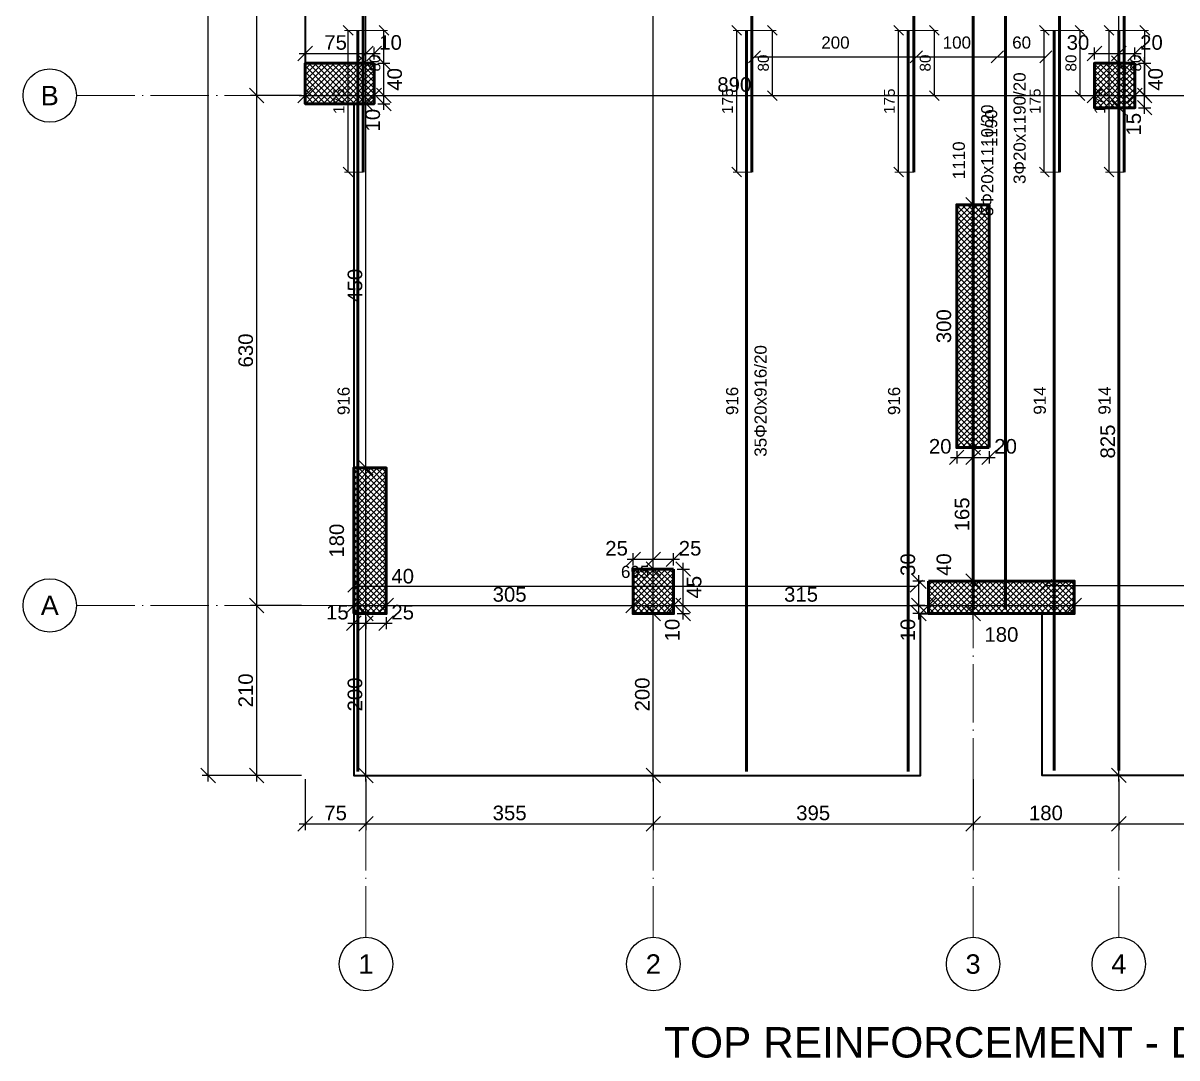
# Model space of a CAD drawing. Header units: millimetres. Extents: x -404 to 6018, y -5139 to 7890.
# Drawn here: x 3471 to 4897, y -5139 to -3861 of the extents above; entities that cross this region are included whole.
import ezdxf
from ezdxf.enums import TextEntityAlignment as Align

# ---------------------------------------------------------------- set-up
doc = ezdxf.new("R2010")
doc.units = ezdxf.units.MM
doc.linetypes.add('ZWCAD_ISO04W100', pattern=[30.5, 24, -3, 0.5, -3])
for name, color, linetype, lineweight in [('AXIS LINES', 255, 'ZWCAD_ISO04W100', 13), ('COLUMN', 140, 'Continuous', 53), ('SLAB', 3, 'Continuous', 35), ('WALL', 10, 'Continuous', 53)]:
    doc.layers.add(name, color=color, linetype=linetype, lineweight=lineweight)
for name, color, linetype in [('FLOOR', 3, 'Continuous'), ('FW_AXIS', 7, 'Continuous'), ('FW_COLUMN_HATCH', 8, 'Continuous'), ('FW_DIM', 7, 'Continuous'), ('FW_WALL_HATCH', 8, 'Continuous'), ('REB_NOTES', 7, 'Continuous'), ('REB_TOP_MESH_Y', 5, 'Continuous'), ('REB_TOP_MESH_Y_AXDIM', 5, 'Continuous'), ('REB_TOP_MESH_Y_LAP', 5, 'Continuous'), ('REB_TOP_MESH_Y_RANGE', 5, 'Continuous'), ('REB_TOP_MESH_Y_TEXT', 5, 'Continuous')]:
    doc.layers.add(name, color=color, linetype=linetype)
doc.styles.add('REBAR_TXT', font='arial.ttf')
doc.styles.get("Standard").update_dxf_attribs({"font": 'arial.ttf'})
doc.dimstyles.new('FW_DIM', dxfattribs={"dimtxt": 18, "dimasz": 9, "dimexe": 7.5, "dimexo": 4.5, "dimgap": 4.5, "dimtad": 1, "dimdec": 0, "dimtxsty": 'Standard', "dimtsz": 9, "dimcen": 2.5, "dimdle": 7.5, "dimclrd": 256, "dimclre": 256, "dimclrt": 7, "dimazin": 3, "dimtfac": 1, "dimtmove": 2, "dimatfit": 3})
doc.dimstyles.new('REBAR LAP', dxfattribs={"dimtxt": 13.5, "dimasz": 2.5, "dimexe": 4.5, "dimexo": 0, "dimgap": 4.5, "dimtad": 1, "dimdec": 0, "dimtxsty": 'Standard', "dimtsz": 6, "dimcen": 2.5, "dimclrd": 6, "dimclre": 6, "dimclrt": 7, "dimazin": 3, "dimtfac": 1, "dimtmove": 2, "dimatfit": 3, "dimlwd": 25, "dimlwe": 18})
doc.dimstyles.new('REBAR M-200', dxfattribs={"dimtxt": 15, "dimasz": 15, "dimexe": 25, "dimexo": 12.5, "dimgap": 10, "dimtad": 1, "dimdec": 0, "dimtxsty": 'Standard', "dimblk": 'NONE', "dimcen": 50, "dimse1": 1, "dimse2": 1, "dimclrd": 6, "dimclre": 6, "dimclrt": 7, "dimazin": 3, "dimtfac": 1, "dimtmove": 2, "dimatfit": 3, "dimldrblk": 'NONE', "dimlwd": 53})
doc.dimstyles.new('REBAR RANGE', dxfattribs={"dimtxt": 15, "dimasz": 2.5, "dimexe": 0, "dimexo": 0, "dimgap": 10, "dimtad": 1, "dimdec": 0, "dimtxsty": 'Standard', "dimtsz": 7.5, "dimcen": 2.5, "dimse1": 1, "dimse2": 1, "dimclrd": 6, "dimclre": 6, "dimclrt": 7, "dimazin": 3, "dimtfac": 1, "dimtmove": 2, "dimatfit": 3, "dimlwd": 25})

# ---------------------------------------------------------------- blocks, each defined once
blk = doc.blocks.new('*D1101')
at = {"color": 6, "lineweight": 53}
blk.add_line((4365, -4785.1), (4365, -3869.6), dxfattribs=at)
at = {"layer": 'Defpoints'}
for p in [(4365, -3869.6), (4365, -4785.1), (4365, -4785.1)]:
    blk.add_point(p, dxfattribs=at)
at = {"layer": 'REB_TOP_MESH_Y', "color": 7, "insert": (4347.5, -4327.4), "char_height": 15, "attachment_point": 5, "rotation": 90}
blk.add_mtext('916', dxfattribs=at)
blk = doc.blocks.new('_NONE')
blk = doc.blocks.new('*D1102')
at = {"color": 6, "lineweight": 53}
blk.add_line((4371.7, -4044.6), (4371.7, -3066.1), dxfattribs=at)
at = {"layer": 'Defpoints'}
for p in [(4371.7, -3066.1), (4371.7, -4044.6), (4371.7, -4044.6)]:
    blk.add_point(p, dxfattribs=at)
at = {"layer": 'REB_TOP_MESH_Y', "color": 7, "insert": (4354.2, -3555.4), "char_height": 15, "attachment_point": 5, "rotation": 90}
blk.add_mtext('978', dxfattribs=at)
blk = doc.blocks.new('_Oblique')
at = {"color": 0, "linetype": 'ByBlock', "lineweight": -2}
blk.add_line((-0.5, -0.5), (0.5, 0.5), dxfattribs=at)
blk = doc.blocks.new('*D1103')
at = {"color": 6, "lineweight": 18}
for p, q in [((4365, -3869.6), (4348.5, -3869.6)), ((4371.7, -4044.6), (4348.5, -4044.6))]:
    blk.add_line(p, q, dxfattribs=at)
at = {"color": 6, "lineweight": 25}
blk.add_line((4353, -4044.6), (4353, -3869.6), dxfattribs=at)
at = {"layer": 'Defpoints'}
for p in [(4365, -3869.6), (4353, -4044.6), (4371.7, -4044.6)]:
    blk.add_point(p, dxfattribs=at)
at = {"layer": 'REB_TOP_MESH_Y_LAP', "color": 6, "xscale": 12, "yscale": 12, "rotation": 90}
for p in [(4353, -3869.6), (4353, -4044.6)]:
    blk.add_blockref('_OBLIQUE', p, dxfattribs=at)
at = {"layer": 'REB_TOP_MESH_Y_LAP', "color": 7, "insert": (4341.7, -3957.1), "char_height": 13.5, "attachment_point": 5, "rotation": 90}
blk.add_mtext('175', dxfattribs=at)
blk = doc.blocks.new('*D1104')
at = {"color": 6, "lineweight": 18}
for p, q in [((4365, -3869.6), (4401.7, -3869.6)), ((4365, -3950.1), (4401.7, -3950.1))]:
    blk.add_line(p, q, dxfattribs=at)
at = {"color": 6, "lineweight": 25}
blk.add_line((4397.2, -3950.1), (4397.2, -3869.6), dxfattribs=at)
at = {"layer": 'Defpoints'}
for p in [(4365, -3869.6), (4365, -3950.1), (4397.2, -3950.1)]:
    blk.add_point(p, dxfattribs=at)
at = {"layer": 'REB_TOP_MESH_Y_AXDIM', "color": 6, "xscale": 12, "yscale": 12, "rotation": 90}
for p in [(4397.2, -3869.6), (4397.2, -3950.1)]:
    blk.add_blockref('_OBLIQUE', p, dxfattribs=at)
at = {"layer": 'REB_TOP_MESH_Y_AXDIM', "color": 7, "insert": (4386, -3909.9), "char_height": 13.5, "attachment_point": 5, "rotation": 90}
blk.add_mtext('80', dxfattribs=at)
blk = doc.blocks.new('*D1115')
at = {"color": 6, "lineweight": 53}
blk.add_line((4825, -4784.1), (4825, -3869.6), dxfattribs=at)
at = {"layer": 'Defpoints'}
for p in [(4825, -3869.6), (4825, -4784.1), (4825, -4784.1)]:
    blk.add_point(p, dxfattribs=at)
at = {"layer": 'REB_TOP_MESH_Y', "color": 7, "insert": (4807.5, -4326.9), "char_height": 15, "attachment_point": 5, "rotation": 90}
blk.add_mtext('914', dxfattribs=at)
blk = doc.blocks.new('*D1116')
at = {"color": 6, "lineweight": 53}
blk.add_line((4831.7, -4044.6), (4831.7, -3062.6), dxfattribs=at)
at = {"layer": 'Defpoints'}
for p in [(4831.7, -3062.6), (4831.7, -4044.6), (4831.7, -4044.6)]:
    blk.add_point(p, dxfattribs=at)
at = {"layer": 'REB_TOP_MESH_Y', "color": 7, "insert": (4814.2, -3553.6), "char_height": 15, "attachment_point": 5, "rotation": 90}
blk.add_mtext('982', dxfattribs=at)
blk = doc.blocks.new('*D1119')
at = {"color": 6, "lineweight": 18}
for p, q in [((4825, -3869.6), (4808.5, -3869.6)), ((4831.7, -4044.6), (4808.5, -4044.6))]:
    blk.add_line(p, q, dxfattribs=at)
at = {"color": 6, "lineweight": 25}
blk.add_line((4813, -4044.6), (4813, -3869.6), dxfattribs=at)
at = {"layer": 'Defpoints'}
for p in [(4825, -3869.6), (4813, -4044.6), (4831.7, -4044.6)]:
    blk.add_point(p, dxfattribs=at)
at = {"layer": 'REB_TOP_MESH_Y_LAP', "color": 6, "xscale": 12, "yscale": 12, "rotation": 90}
for p in [(4813, -3869.6), (4813, -4044.6)]:
    blk.add_blockref('_OBLIQUE', p, dxfattribs=at)
at = {"layer": 'REB_TOP_MESH_Y_LAP', "color": 7, "insert": (4801.7, -3957.1), "char_height": 13.5, "attachment_point": 5, "rotation": 90}
blk.add_mtext('175', dxfattribs=at)
blk = doc.blocks.new('*D1120')
at = {"color": 6, "lineweight": 18}
for p, q in [((4825, -3869.6), (4861.7, -3869.6)), ((4825, -3950.1), (4861.7, -3950.1))]:
    blk.add_line(p, q, dxfattribs=at)
at = {"color": 6, "lineweight": 25}
blk.add_line((4857.2, -3950.1), (4857.2, -3869.6), dxfattribs=at)
at = {"layer": 'Defpoints'}
for p in [(4825, -3869.6), (4825, -3950.1), (4857.2, -3950.1)]:
    blk.add_point(p, dxfattribs=at)
at = {"layer": 'REB_TOP_MESH_Y_AXDIM', "color": 6, "xscale": 12, "yscale": 12, "rotation": 90}
for p in [(4857.2, -3869.6), (4857.2, -3950.1)]:
    blk.add_blockref('_OBLIQUE', p, dxfattribs=at)
at = {"layer": 'REB_TOP_MESH_Y_AXDIM', "color": 7, "insert": (4846, -3909.9), "char_height": 13.5, "attachment_point": 5, "rotation": 90}
blk.add_mtext('80', dxfattribs=at)
blk = doc.blocks.new('*D1125')
at = {"color": 6, "lineweight": 53}
blk.add_line((4565, -4785.1), (4565, -3869.6), dxfattribs=at)
at = {"layer": 'Defpoints'}
for p in [(4565, -3869.6), (4565, -4785.1), (4565, -4785.1)]:
    blk.add_point(p, dxfattribs=at)
at = {"layer": 'REB_TOP_MESH_Y', "color": 7, "insert": (4547.5, -4327.4), "char_height": 15, "attachment_point": 5, "rotation": 90}
blk.add_mtext('916', dxfattribs=at)
blk = doc.blocks.new('*D1126')
at = {"color": 6, "lineweight": 53}
blk.add_line((4571.7, -4044.6), (4571.7, -3475.1), dxfattribs=at)
at = {"layer": 'Defpoints'}
for p in [(4571.7, -3475.1), (4571.7, -4044.6), (4571.7, -4044.6)]:
    blk.add_point(p, dxfattribs=at)
at = {"layer": 'REB_TOP_MESH_Y', "color": 7, "insert": (4554.2, -3759.9), "char_height": 15, "attachment_point": 5, "rotation": 90}
blk.add_mtext('570', dxfattribs=at)
blk = doc.blocks.new('*D1127')
at = {"color": 6, "lineweight": 18}
for p, q in [((4565, -3869.6), (4548.5, -3869.6)), ((4571.7, -4044.6), (4548.5, -4044.6))]:
    blk.add_line(p, q, dxfattribs=at)
at = {"color": 6, "lineweight": 25}
blk.add_line((4553, -4044.6), (4553, -3869.6), dxfattribs=at)
at = {"layer": 'Defpoints'}
for p in [(4565, -3869.6), (4553, -4044.6), (4571.7, -4044.6)]:
    blk.add_point(p, dxfattribs=at)
at = {"layer": 'REB_TOP_MESH_Y_LAP', "color": 6, "xscale": 12, "yscale": 12, "rotation": 90}
for p in [(4553, -3869.6), (4553, -4044.6)]:
    blk.add_blockref('_OBLIQUE', p, dxfattribs=at)
at = {"layer": 'REB_TOP_MESH_Y_LAP', "color": 7, "insert": (4541.7, -3957.1), "char_height": 13.5, "attachment_point": 5, "rotation": 90}
blk.add_mtext('175', dxfattribs=at)
blk = doc.blocks.new('*D1128')
at = {"color": 6, "lineweight": 18}
for p, q in [((4565, -3869.6), (4601.7, -3869.6)), ((4565, -3950.1), (4601.7, -3950.1))]:
    blk.add_line(p, q, dxfattribs=at)
at = {"color": 6, "lineweight": 25}
blk.add_line((4597.2, -3950.1), (4597.2, -3869.6), dxfattribs=at)
at = {"layer": 'Defpoints'}
for p in [(4565, -3869.6), (4565, -3950.1), (4597.2, -3950.1)]:
    blk.add_point(p, dxfattribs=at)
at = {"layer": 'REB_TOP_MESH_Y_AXDIM', "color": 6, "xscale": 12, "yscale": 12, "rotation": 90}
for p in [(4597.2, -3869.6), (4597.2, -3950.1)]:
    blk.add_blockref('_OBLIQUE', p, dxfattribs=at)
at = {"layer": 'REB_TOP_MESH_Y_AXDIM', "color": 7, "insert": (4586, -3909.9), "char_height": 13.5, "attachment_point": 5, "rotation": 90}
blk.add_mtext('80', dxfattribs=at)
blk = doc.blocks.new('*D1129')
at = {"color": 6, "lineweight": 53}
blk.add_line((4745, -4784.1), (4745, -3869.6), dxfattribs=at)
at = {"layer": 'Defpoints'}
for p in [(4745, -3869.6), (4745, -4784.1), (4745, -4784.1)]:
    blk.add_point(p, dxfattribs=at)
at = {"layer": 'REB_TOP_MESH_Y', "color": 7, "insert": (4727.5, -4326.9), "char_height": 15, "attachment_point": 5, "rotation": 90}
blk.add_mtext('914', dxfattribs=at)
blk = doc.blocks.new('*D1130')
at = {"color": 6, "lineweight": 53}
blk.add_line((4751.7, -4044.6), (4751.7, -3062.6), dxfattribs=at)
at = {"layer": 'Defpoints'}
for p in [(4751.7, -3062.6), (4751.7, -4044.6), (4751.7, -4044.6)]:
    blk.add_point(p, dxfattribs=at)
at = {"layer": 'REB_TOP_MESH_Y', "color": 7, "insert": (4734.2, -3553.6), "char_height": 15, "attachment_point": 5, "rotation": 90}
blk.add_mtext('982', dxfattribs=at)
blk = doc.blocks.new('*D1133')
at = {"color": 6, "lineweight": 18}
for p, q in [((4745, -3869.6), (4728.5, -3869.6)), ((4751.7, -4044.6), (4728.5, -4044.6))]:
    blk.add_line(p, q, dxfattribs=at)
at = {"color": 6, "lineweight": 25}
blk.add_line((4733, -4044.6), (4733, -3869.6), dxfattribs=at)
at = {"layer": 'Defpoints'}
for p in [(4745, -3869.6), (4733, -4044.6), (4751.7, -4044.6)]:
    blk.add_point(p, dxfattribs=at)
at = {"layer": 'REB_TOP_MESH_Y_LAP', "color": 6, "xscale": 12, "yscale": 12, "rotation": 90}
for p in [(4733, -3869.6), (4733, -4044.6)]:
    blk.add_blockref('_OBLIQUE', p, dxfattribs=at)
at = {"layer": 'REB_TOP_MESH_Y_LAP', "color": 7, "insert": (4721.7, -3957.1), "char_height": 13.5, "attachment_point": 5, "rotation": 90}
blk.add_mtext('175', dxfattribs=at)
blk = doc.blocks.new('*D1134')
at = {"color": 6, "lineweight": 18}
for p, q in [((4745, -3869.6), (4781.7, -3869.6)), ((4745, -3950.1), (4781.7, -3950.1))]:
    blk.add_line(p, q, dxfattribs=at)
at = {"color": 6, "lineweight": 25}
blk.add_line((4777.2, -3950.1), (4777.2, -3869.6), dxfattribs=at)
at = {"layer": 'Defpoints'}
for p in [(4745, -3869.6), (4745, -3950.1), (4777.2, -3950.1)]:
    blk.add_point(p, dxfattribs=at)
at = {"layer": 'REB_TOP_MESH_Y_AXDIM', "color": 6, "xscale": 12, "yscale": 12, "rotation": 90}
for p in [(4777.2, -3869.6), (4777.2, -3950.1)]:
    blk.add_blockref('_OBLIQUE', p, dxfattribs=at)
at = {"layer": 'REB_TOP_MESH_Y_AXDIM', "color": 7, "insert": (4766, -3909.9), "char_height": 13.5, "attachment_point": 5, "rotation": 90}
blk.add_mtext('80', dxfattribs=at)
blk = doc.blocks.new('*D1143')
at = {"color": 6, "lineweight": 53}
blk.add_line((3885, -4785.1), (3885, -3869.6), dxfattribs=at)
at = {"layer": 'Defpoints'}
for p in [(3885, -3869.6), (3885, -4785.1), (3885, -4785.1)]:
    blk.add_point(p, dxfattribs=at)
at = {"layer": 'REB_TOP_MESH_Y', "color": 7, "insert": (3867.5, -4327.4), "char_height": 15, "attachment_point": 5, "rotation": 90}
blk.add_mtext('916', dxfattribs=at)
blk = doc.blocks.new('*D1144')
at = {"color": 6, "lineweight": 53}
blk.add_line((3891.7, -4044.6), (3891.7, -3185.1), dxfattribs=at)
at = {"layer": 'Defpoints'}
for p in [(3891.7, -3185.1), (3891.7, -4044.6), (3891.7, -4044.6)]:
    blk.add_point(p, dxfattribs=at)
at = {"layer": 'REB_TOP_MESH_Y', "color": 7, "insert": (3874.2, -3614.9), "char_height": 15, "attachment_point": 5, "rotation": 90}
blk.add_mtext('860', dxfattribs=at)
blk = doc.blocks.new('*D1145')
at = {"color": 6, "lineweight": 18}
for p, q in [((3885, -3869.6), (3868.5, -3869.6)), ((3891.7, -4044.6), (3868.5, -4044.6))]:
    blk.add_line(p, q, dxfattribs=at)
at = {"color": 6, "lineweight": 25}
blk.add_line((3873, -4044.6), (3873, -3869.6), dxfattribs=at)
at = {"layer": 'Defpoints'}
for p in [(3885, -3869.6), (3873, -4044.6), (3891.7, -4044.6)]:
    blk.add_point(p, dxfattribs=at)
at = {"layer": 'REB_TOP_MESH_Y_LAP', "color": 6, "xscale": 12, "yscale": 12, "rotation": 90}
for p in [(3873, -3869.6), (3873, -4044.6)]:
    blk.add_blockref('_OBLIQUE', p, dxfattribs=at)
at = {"layer": 'REB_TOP_MESH_Y_LAP', "color": 7, "insert": (3861.7, -3957.1), "char_height": 13.5, "attachment_point": 5, "rotation": 90}
blk.add_mtext('175', dxfattribs=at)
blk = doc.blocks.new('*D1146')
at = {"color": 6, "lineweight": 18}
for p, q in [((3885, -3869.6), (3921.7, -3869.6)), ((3885, -3950.1), (3921.7, -3950.1))]:
    blk.add_line(p, q, dxfattribs=at)
at = {"color": 6, "lineweight": 25}
blk.add_line((3917.2, -3950.1), (3917.2, -3869.6), dxfattribs=at)
at = {"layer": 'Defpoints'}
for p in [(3885, -3869.6), (3885, -3950.1), (3917.2, -3950.1)]:
    blk.add_point(p, dxfattribs=at)
at = {"layer": 'REB_TOP_MESH_Y_AXDIM', "color": 6, "xscale": 12, "yscale": 12, "rotation": 90}
for p in [(3917.2, -3869.6), (3917.2, -3950.1)]:
    blk.add_blockref('_OBLIQUE', p, dxfattribs=at)
at = {"layer": 'REB_TOP_MESH_Y_AXDIM', "color": 7, "insert": (3906, -3909.9), "char_height": 13.5, "attachment_point": 5, "rotation": 90}
blk.add_mtext('80', dxfattribs=at)
blk = doc.blocks.new('*D1147')
at = {"color": 6, "lineweight": 53}
blk.add_line((4685, -4585.1), (4685, -3395.6), dxfattribs=at)
at = {"layer": 'Defpoints'}
for p in [(4685, -3395.6), (4685, -4585.1), (4685, -4585.1)]:
    blk.add_point(p, dxfattribs=at)
at = {"layer": 'REB_TOP_MESH_Y', "color": 7, "insert": (4667.5, -3990.4), "char_height": 15, "attachment_point": 5, "rotation": 90}
blk.add_mtext('1190', dxfattribs=at)
blk = doc.blocks.new('*D1154')
at = {"color": 6, "lineweight": 25}
blk.add_line((3880, -4556.2), (4575, -4556.2), dxfattribs=at)
at = {"layer": 'Defpoints'}
for p in [(3880, -4556.2), (3880, -4556.2), (4575, -4556.2)]:
    blk.add_point(p, dxfattribs=at)
at = {"layer": 'REB_TOP_MESH_Y_RANGE', "color": 6, "xscale": 15, "yscale": 15}
for p in [(3880, -4556.2), (4575, -4556.2)]:
    blk.add_blockref('_OBLIQUE', p, dxfattribs=at)
at = {"layer": 'REB_TOP_MESH_Y_RANGE', "color": 7, "insert": (4227.5, -4538.7), "char_height": 15, "attachment_point": 5}
blk.add_mtext('695', dxfattribs=at)
blk = doc.blocks.new('*D1155')
at = {"color": 6, "lineweight": 25}
blk.add_line((4735, -4555.5), (5415, -4555.5), dxfattribs=at)
at = {"layer": 'Defpoints'}
for p in [(4735, -4555.5), (4735, -4555.5), (5415, -4555.5)]:
    blk.add_point(p, dxfattribs=at)
at = {"layer": 'REB_TOP_MESH_Y_RANGE', "color": 6, "xscale": 15, "yscale": 15}
for p in [(4735, -4555.5), (5415, -4555.5)]:
    blk.add_blockref('_OBLIQUE', p, dxfattribs=at)
at = {"layer": 'REB_TOP_MESH_Y_RANGE', "color": 7, "insert": (5075, -4538), "char_height": 15, "attachment_point": 5}
blk.add_mtext('680', dxfattribs=at)
blk = doc.blocks.new('*D1163')
at = {"color": 6, "lineweight": 25}
blk.add_line((4375, -3902.2), (4575, -3902.2), dxfattribs=at)
at = {"layer": 'Defpoints'}
for p in [(4375, -3902.2), (4375, -3902.2), (4575, -3902.2)]:
    blk.add_point(p, dxfattribs=at)
at = {"layer": 'REB_TOP_MESH_Y_RANGE', "color": 6, "xscale": 15, "yscale": 15}
for p in [(4375, -3902.2), (4575, -3902.2)]:
    blk.add_blockref('_OBLIQUE', p, dxfattribs=at)
at = {"layer": 'REB_TOP_MESH_Y_RANGE', "color": 7, "insert": (4475, -3884.7), "char_height": 15, "attachment_point": 5}
blk.add_mtext('200', dxfattribs=at)
blk = doc.blocks.new('*D1171')
at = {"color": 6, "lineweight": 25}
blk.add_line((4575, -3902.2), (4675, -3902.2), dxfattribs=at)
at = {"layer": 'Defpoints'}
for p in [(4575, -3902.2), (4575, -3902.2), (4675, -3902.2)]:
    blk.add_point(p, dxfattribs=at)
at = {"layer": 'REB_TOP_MESH_Y_RANGE', "color": 6, "xscale": 15, "yscale": 15}
for p in [(4575, -3902.2), (4675, -3902.2)]:
    blk.add_blockref('_OBLIQUE', p, dxfattribs=at)
at = {"layer": 'REB_TOP_MESH_Y_RANGE', "color": 7, "insert": (4625, -3884.7), "char_height": 15, "attachment_point": 5}
blk.add_mtext('100', dxfattribs=at)
blk = doc.blocks.new('*D1172')
at = {"color": 6, "lineweight": 53}
blk.add_line((4645, -4585.1), (4645, -3475.1), dxfattribs=at)
at = {"layer": 'Defpoints'}
for p in [(4645, -3475.1), (4645, -4585.1), (4645, -4585.1)]:
    blk.add_point(p, dxfattribs=at)
at = {"layer": 'REB_TOP_MESH_Y', "color": 7, "insert": (4627.5, -4030.1), "char_height": 15, "attachment_point": 5, "rotation": 90}
blk.add_mtext('1110', dxfattribs=at)
blk = doc.blocks.new('*D1181')
at = {"color": 6, "lineweight": 25}
blk.add_line((4675, -3902.2), (4735, -3902.2), dxfattribs=at)
at = {"layer": 'Defpoints'}
for p in [(4675, -3902.2), (4675, -3902.2), (4735, -3902.2)]:
    blk.add_point(p, dxfattribs=at)
at = {"layer": 'REB_TOP_MESH_Y_RANGE', "color": 6, "xscale": 15, "yscale": 15}
for p in [(4675, -3902.2), (4735, -3902.2)]:
    blk.add_blockref('_OBLIQUE', p, dxfattribs=at)
at = {"layer": 'REB_TOP_MESH_Y_RANGE', "color": 7, "insert": (4705, -3884.7), "char_height": 15, "attachment_point": 5}
blk.add_mtext('60', dxfattribs=at)
blk = doc.blocks.new('*D1187')
for p, q in [((3872.5, -4602.1), (3902.5, -4602.1)), ((3880, -4594.6), (3880, -4609.6)), ((3895, -4594.6), (3895, -4609.6))]:
    blk.add_line(p, q)
at = {"layer": 'Defpoints'}
for p in [(3880, -4590.1), (3880, -4602.1), (3895, -4590.1)]:
    blk.add_point(p, dxfattribs=at)
at = {"layer": 'FW_DIM', "xscale": 18, "yscale": 18}
for p in [(3880, -4602.1), (3895, -4602.1)]:
    blk.add_blockref('_OBLIQUE', p, dxfattribs=at)
at = {"layer": 'FW_DIM', "color": 7, "insert": (3859.6, -4588.6), "char_height": 18, "attachment_point": 5}
blk.add_mtext('15', dxfattribs=at)
blk = doc.blocks.new('*D1188')
for p, q in [((3887.5, -4602.1), (3927.5, -4602.1)), ((3895, -4594.6), (3895, -4609.6)), ((3920, -4594.6), (3920, -4609.6))]:
    blk.add_line(p, q)
at = {"layer": 'Defpoints'}
for p in [(3895, -4590.1), (3895, -4602.1), (3920, -4590.1)]:
    blk.add_point(p, dxfattribs=at)
at = {"layer": 'FW_DIM', "xscale": 18, "yscale": 18}
for p in [(3895, -4602.1), (3920, -4602.1)]:
    blk.add_blockref('_OBLIQUE', p, dxfattribs=at)
at = {"layer": 'FW_DIM', "color": 7, "insert": (3940.4, -4588.6), "char_height": 18, "attachment_point": 5}
blk.add_mtext('25', dxfattribs=at)
blk = doc.blocks.new('*D1203')
for p, q in [((4578, -4597.6), (4578, -4572.6)), ((4585.5, -4580.1), (4570.5, -4580.1)), ((4585.5, -4590.1), (4570.5, -4590.1))]:
    blk.add_line(p, q)
at = {"layer": 'Defpoints'}
for p in [(4590, -4580.1), (4578, -4590.1), (4590, -4590.1)]:
    blk.add_point(p, dxfattribs=at)
at = {"layer": 'FW_DIM', "xscale": 18, "yscale": 18, "rotation": 90}
for p in [(4578, -4580.1), (4578, -4590.1)]:
    blk.add_blockref('_OBLIQUE', p, dxfattribs=at)
at = {"layer": 'FW_DIM', "color": 7, "insert": (4564.5, -4610.5), "char_height": 18, "attachment_point": 5, "rotation": 90}
blk.add_mtext('10', dxfattribs=at)
blk = doc.blocks.new('*D1204')
for p, q in [((4578, -4587.6), (4578, -4542.6)), ((4585.5, -4550.1), (4570.5, -4550.1)), ((4585.5, -4580.1), (4570.5, -4580.1))]:
    blk.add_line(p, q)
at = {"layer": 'Defpoints'}
for p in [(4590, -4550.1), (4578, -4580.1), (4590, -4580.1)]:
    blk.add_point(p, dxfattribs=at)
at = {"layer": 'FW_DIM', "xscale": 18, "yscale": 18, "rotation": 90}
for p in [(4578, -4550.1), (4578, -4580.1)]:
    blk.add_blockref('_OBLIQUE', p, dxfattribs=at)
at = {"layer": 'FW_DIM', "color": 7, "insert": (4564.5, -4529.7), "char_height": 18, "attachment_point": 5, "rotation": 90}
blk.add_mtext('30', dxfattribs=at)
blk = doc.blocks.new('*D1207')
for p, q in [((4624.8, -4389.6), (4624.8, -4404.6)), ((4645, -4389.6), (4645, -4404.6)), ((4617.3, -4397.1), (4652.5, -4397.1))]:
    blk.add_line(p, q)
at = {"layer": 'Defpoints'}
for p in [(4624.8, -4385.1), (4645, -4385.1), (4624.8, -4397.1)]:
    blk.add_point(p, dxfattribs=at)
at = {"layer": 'FW_DIM', "xscale": 18, "yscale": 18}
for p in [(4624.8, -4397.1), (4645, -4397.1)]:
    blk.add_blockref('_OBLIQUE', p, dxfattribs=at)
at = {"layer": 'FW_DIM', "color": 7, "insert": (4604.4, -4383.6), "char_height": 18, "attachment_point": 5}
blk.add_mtext('20', dxfattribs=at)
blk = doc.blocks.new('*D1208')
for p, q in [((4645, -4389.6), (4645, -4404.6)), ((4664.8, -4389.6), (4664.8, -4404.6)), ((4637.5, -4397.1), (4672.3, -4397.1))]:
    blk.add_line(p, q)
at = {"layer": 'Defpoints'}
for p in [(4645, -4385.1), (4664.8, -4385.1), (4645, -4397.1)]:
    blk.add_point(p, dxfattribs=at)
at = {"layer": 'FW_DIM', "xscale": 18, "yscale": 18}
for p in [(4645, -4397.1), (4664.8, -4397.1)]:
    blk.add_blockref('_OBLIQUE', p, dxfattribs=at)
at = {"layer": 'FW_DIM', "color": 7, "insert": (4685.2, -4383.6), "char_height": 18, "attachment_point": 5}
blk.add_mtext('20', dxfattribs=at)
blk = doc.blocks.new('*D1239')
for p, q in [((3820, -3905.6), (3820, -3890.6)), ((3895, -3905.6), (3895, -3890.6)), ((3812.5, -3898.1), (3902.5, -3898.1))]:
    blk.add_line(p, q)
at = {"layer": 'Defpoints'}
for p in [(3820, -3898.1), (3820, -3910.1), (3895, -3910.1)]:
    blk.add_point(p, dxfattribs=at)
at = {"layer": 'FW_DIM', "xscale": 18, "yscale": 18}
for p in [(3820, -3898.1), (3895, -3898.1)]:
    blk.add_blockref('_OBLIQUE', p, dxfattribs=at)
at = {"layer": 'FW_DIM', "color": 7, "insert": (3857.5, -3884.6), "char_height": 18, "attachment_point": 5}
blk.add_mtext('75', dxfattribs=at)
blk = doc.blocks.new('*D1240')
for p, q in [((3895, -3905.6), (3895, -3890.6)), ((3905, -3905.6), (3905, -3890.6)), ((3887.5, -3898.1), (3912.5, -3898.1))]:
    blk.add_line(p, q)
at = {"layer": 'Defpoints'}
for p in [(3895, -3898.1), (3895, -3910.1), (3905, -3910.1)]:
    blk.add_point(p, dxfattribs=at)
at = {"layer": 'FW_DIM', "xscale": 18, "yscale": 18}
for p in [(3895, -3898.1), (3905, -3898.1)]:
    blk.add_blockref('_OBLIQUE', p, dxfattribs=at)
at = {"layer": 'FW_DIM', "color": 7, "insert": (3925.4, -3884.6), "char_height": 18, "attachment_point": 5}
blk.add_mtext('10', dxfattribs=at)
blk = doc.blocks.new('*D1241')
for p, q in [((3917, -3967.6), (3917, -3942.6)), ((3909.5, -3950.1), (3924.5, -3950.1)), ((3909.5, -3960.1), (3924.5, -3960.1))]:
    blk.add_line(p, q)
at = {"layer": 'Defpoints'}
for p in [(3905, -3950.1), (3905, -3960.1), (3917, -3960.1)]:
    blk.add_point(p, dxfattribs=at)
at = {"layer": 'FW_DIM', "xscale": 18, "yscale": 18, "rotation": 90}
for p in [(3917, -3950.1), (3917, -3960.1)]:
    blk.add_blockref('_OBLIQUE', p, dxfattribs=at)
at = {"layer": 'FW_DIM', "color": 7, "insert": (3903.5, -3980.5), "char_height": 18, "attachment_point": 5, "rotation": 90}
blk.add_mtext('10', dxfattribs=at)
blk = doc.blocks.new('*D1242')
for p, q in [((3917, -3957.6), (3917, -3902.6)), ((3909.5, -3910.1), (3924.5, -3910.1)), ((3909.5, -3950.1), (3924.5, -3950.1))]:
    blk.add_line(p, q)
at = {"layer": 'Defpoints'}
for p in [(3905, -3910.1), (3905, -3950.1), (3917, -3950.1)]:
    blk.add_point(p, dxfattribs=at)
at = {"layer": 'FW_DIM', "xscale": 18, "yscale": 18, "rotation": 90}
for p in [(3917, -3910.1), (3917, -3950.1)]:
    blk.add_blockref('_OBLIQUE', p, dxfattribs=at)
at = {"layer": 'FW_DIM', "color": 7, "insert": (3930.5, -3930.1), "char_height": 18, "attachment_point": 5, "rotation": 90}
blk.add_mtext('40', dxfattribs=at)
blk = doc.blocks.new('*D1243')
for p, q in [((4795, -3905.6), (4795, -3890.6)), ((4825, -3905.6), (4825, -3890.6)), ((4787.5, -3898.1), (4832.5, -3898.1))]:
    blk.add_line(p, q)
at = {"layer": 'Defpoints'}
for p in [(4795, -3898.1), (4795, -3910.1), (4825, -3910.1)]:
    blk.add_point(p, dxfattribs=at)
at = {"layer": 'FW_DIM', "xscale": 18, "yscale": 18}
for p in [(4795, -3898.1), (4825, -3898.1)]:
    blk.add_blockref('_OBLIQUE', p, dxfattribs=at)
at = {"layer": 'FW_DIM', "color": 7, "insert": (4774.6, -3884.6), "char_height": 18, "attachment_point": 5}
blk.add_mtext('30', dxfattribs=at)
blk = doc.blocks.new('*D1244')
for p, q in [((4825, -3905.6), (4825, -3890.6)), ((4845, -3905.6), (4845, -3890.6)), ((4817.5, -3898.1), (4852.5, -3898.1))]:
    blk.add_line(p, q)
at = {"layer": 'Defpoints'}
for p in [(4825, -3898.1), (4825, -3910.1), (4845, -3910.1)]:
    blk.add_point(p, dxfattribs=at)
at = {"layer": 'FW_DIM', "xscale": 18, "yscale": 18}
for p in [(4825, -3898.1), (4845, -3898.1)]:
    blk.add_blockref('_OBLIQUE', p, dxfattribs=at)
at = {"layer": 'FW_DIM', "color": 7, "insert": (4865.4, -3884.6), "char_height": 18, "attachment_point": 5}
blk.add_mtext('20', dxfattribs=at)
blk = doc.blocks.new('*D1245')
for p, q in [((4857, -3972.6), (4857, -3942.6)), ((4849.5, -3950.1), (4864.5, -3950.1)), ((4849.5, -3965.1), (4864.5, -3965.1))]:
    blk.add_line(p, q)
at = {"layer": 'Defpoints'}
for p in [(4845, -3950.1), (4845, -3965.1), (4857, -3965.1)]:
    blk.add_point(p, dxfattribs=at)
at = {"layer": 'FW_DIM', "xscale": 18, "yscale": 18, "rotation": 90}
for p in [(4857, -3950.1), (4857, -3965.1)]:
    blk.add_blockref('_OBLIQUE', p, dxfattribs=at)
at = {"layer": 'FW_DIM', "color": 7, "insert": (4843.5, -3985.5), "char_height": 18, "attachment_point": 5, "rotation": 90}
blk.add_mtext('15', dxfattribs=at)
blk = doc.blocks.new('*D1246')
for p, q in [((4857, -3957.6), (4857, -3902.6)), ((4849.5, -3910.1), (4864.5, -3910.1)), ((4849.5, -3950.1), (4864.5, -3950.1))]:
    blk.add_line(p, q)
at = {"layer": 'Defpoints'}
for p in [(4845, -3910.1), (4845, -3950.1), (4857, -3950.1)]:
    blk.add_point(p, dxfattribs=at)
at = {"layer": 'FW_DIM', "xscale": 18, "yscale": 18, "rotation": 90}
for p in [(4857, -3910.1), (4857, -3950.1)]:
    blk.add_blockref('_OBLIQUE', p, dxfattribs=at)
at = {"layer": 'FW_DIM', "color": 7, "insert": (4870.5, -3930.1), "char_height": 18, "attachment_point": 5, "rotation": 90}
blk.add_mtext('40', dxfattribs=at)
blk = doc.blocks.new('*D1250')
for p, q in [((4225, -4530.6), (4225, -4515.6)), ((4250, -4530.6), (4250, -4515.6)), ((4217.5, -4523.1), (4257.5, -4523.1))]:
    blk.add_line(p, q)
at = {"layer": 'Defpoints'}
for p in [(4225, -4523.1), (4225, -4535.1), (4250, -4535.1)]:
    blk.add_point(p, dxfattribs=at)
at = {"layer": 'FW_DIM', "xscale": 18, "yscale": 18}
for p in [(4225, -4523.1), (4250, -4523.1)]:
    blk.add_blockref('_OBLIQUE', p, dxfattribs=at)
at = {"layer": 'FW_DIM', "color": 7, "insert": (4204.6, -4509.6), "char_height": 18, "attachment_point": 5}
blk.add_mtext('25', dxfattribs=at)
blk = doc.blocks.new('*D1265')
for p, q in [((4225, -4575.6), (4225, -4572.6)), ((4275, -4575.6), (4275, -4572.6)), ((4217.5, -4580.1), (4282.5, -4580.1))]:
    blk.add_line(p, q)
at = {"layer": 'Defpoints'}
for p in [(4225, -4580.1), (4225, -4580.1), (4275, -4580.1)]:
    blk.add_point(p, dxfattribs=at)
at = {"layer": 'FW_DIM', "xscale": 18, "yscale": 18}
for p in [(4225, -4580.1), (4275, -4580.1)]:
    blk.add_blockref('_OBLIQUE', p, dxfattribs=at)
blk = doc.blocks.new('*D1270')
for p, q in [((3820, -3945.6), (3820, -3942.6)), ((3905, -3945.6), (3905, -3942.6)), ((3812.5, -3950.1), (3912.5, -3950.1))]:
    blk.add_line(p, q)
at = {"layer": 'Defpoints'}
for p in [(3820, -3950.1), (3820, -3950.1), (3905, -3950.1)]:
    blk.add_point(p, dxfattribs=at)
at = {"layer": 'FW_DIM', "xscale": 18, "yscale": 18}
for p in [(3820, -3950.1), (3905, -3950.1)]:
    blk.add_blockref('_OBLIQUE', p, dxfattribs=at)
blk = doc.blocks.new('*D1272')
for p, q in [((4795, -3945.6), (4795, -3942.6)), ((4845, -3945.6), (4845, -3942.6)), ((4787.5, -3950.1), (4852.5, -3950.1))]:
    blk.add_line(p, q)
at = {"layer": 'Defpoints'}
for p in [(4795, -3950.1), (4795, -3950.1), (4845, -3950.1)]:
    blk.add_point(p, dxfattribs=at)
at = {"layer": 'FW_DIM', "xscale": 18, "yscale": 18}
for p in [(4795, -3950.1), (4845, -3950.1)]:
    blk.add_blockref('_OBLIQUE', p, dxfattribs=at)
blk = doc.blocks.new('*D1313')
for p, q in [((3895, -3967.6), (3895, -3902.6)), ((3890.5, -3910.1), (3887.5, -3910.1)), ((3890.5, -3960.1), (3887.5, -3960.1))]:
    blk.add_line(p, q)
at = {"layer": 'Defpoints'}
for p in [(3895, -3910.1), (3895, -3960.1), (3895, -3960.1)]:
    blk.add_point(p, dxfattribs=at)
at = {"layer": 'FW_DIM', "xscale": 18, "yscale": 18, "rotation": 90}
for p in [(3895, -3910.1), (3895, -3960.1)]:
    blk.add_blockref('_OBLIQUE', p, dxfattribs=at)
blk = doc.blocks.new('*D1318')
for p, q in [((4250, -4597.6), (4250, -4527.6)), ((4245.5, -4535.1), (4242.5, -4535.1)), ((4245.5, -4590.1), (4242.5, -4590.1))]:
    blk.add_line(p, q)
at = {"layer": 'Defpoints'}
for p in [(4250, -4535.1), (4250, -4590.1), (4250, -4590.1)]:
    blk.add_point(p, dxfattribs=at)
at = {"layer": 'FW_DIM', "xscale": 18, "yscale": 18, "rotation": 90}
for p in [(4250, -4535.1), (4250, -4590.1)]:
    blk.add_blockref('_OBLIQUE', p, dxfattribs=at)
blk = doc.blocks.new('*D1334')
for p, q in [((4825, -3972.6), (4825, -3902.6)), ((4820.5, -3910.1), (4817.5, -3910.1)), ((4820.5, -3965.1), (4817.5, -3965.1))]:
    blk.add_line(p, q)
at = {"layer": 'Defpoints'}
for p in [(4825, -3910.1), (4825, -3965.1), (4825, -3965.1)]:
    blk.add_point(p, dxfattribs=at)
at = {"layer": 'FW_DIM', "xscale": 18, "yscale": 18, "rotation": 90}
for p in [(4825, -3910.1), (4825, -3965.1)]:
    blk.add_blockref('_OBLIQUE', p, dxfattribs=at)

msp = doc.modelspace()

# ---------------------------------------------------------------- hatches: boundary and pattern name
at = {"layer": 'FW_COLUMN_HATCH'}
h = msp.add_hatch(dxfattribs=at)
h.set_pattern_fill('ANSI37', scale=1.6)
h.paths.add_polyline_path([(3905, -3910.1), (3905, -3960.1), (3820, -3960.1), (3820, -3910.1), (3905, -3910.1), (3905, -3910.1)])
h = msp.add_hatch(dxfattribs=at)
h.set_pattern_fill('ANSI37', scale=1.6)
h.paths.add_polyline_path([(4845, -3910.1), (4845, -3965.1), (4795, -3965.1), (4795, -3910.1), (4845, -3910.1)])
h = msp.add_hatch(dxfattribs=at)
h.set_pattern_fill('ANSI37', scale=1.6)
h.paths.add_polyline_path([(4275, -4535.1), (4275, -4590.1), (4225, -4590.1), (4225, -4535.1), (4275, -4535.1)])
at = {"layer": 'FW_WALL_HATCH'}
h = msp.add_hatch(dxfattribs=at)
h.set_pattern_fill('ANSI37', scale=1.6)
h.paths.add_polyline_path([(4664.8, -4385.1), (4624.8, -4385.1), (4624.8, -4085.1), (4664.8, -4085.1), (4664.8, -4385.1)])
h = msp.add_hatch(dxfattribs=at)
h.set_pattern_fill('ANSI37', scale=1.6)
h.paths.add_polyline_path([(3880, -4590.1), (3880, -4410.1), (3920, -4410.1), (3920, -4590.1), (3880, -4590.1)])
h = msp.add_hatch(dxfattribs=at)
h.set_pattern_fill('ANSI37', scale=1.6)
h.paths.add_polyline_path([(4590, -4550.1), (4770, -4550.1), (4770, -4590.1), (4590, -4590.1), (4590, -4550.1)])

# ---------------------------------------------------------------- linework, layer by layer
at = {"layer": 'AXIS LINES', "color": 0, "ltscale": 3}
for points in [[(3895, -1450.1), (3895, -4990.2)], [(4250, -1450.1), (4250, -4990.2)], [(4645, -1450.1), (4645, -4990.2)], [(4825, -1450.1), (4825, -4990.2)], [(3537.4, -3950.1), (5952.4, -3950.1)], [(3537.4, -4580.1), (5952.4, -4580.1)]]:
    msp.add_lwpolyline(points, dxfattribs=at)
at = {"layer": 'COLUMN', "ltscale": 0.08}
for points in [[(3905, -3910.1), (3905, -3960.1), (3820, -3960.1), (3820, -3910.1), (3905, -3910.1)], [(4845, -3910.1), (4845, -3965.1), (4795, -3965.1), (4795, -3910.1), (4845, -3910.1)], [(4275, -4535.1), (4275, -4590.1), (4225, -4590.1), (4225, -4535.1), (4275, -4535.1)]]:
    msp.add_lwpolyline(points, dxfattribs=at)
at = {"layer": 'FLOOR'}
msp.add_line((4565.1, -4790.1), (4175.1, -4790.1), dxfattribs=at)
at = {"layer": 'FW_AXIS'}
for centre in [(3504.4, -3950.1), (3504.4, -4580.1), (3895, -5023.2), (4250, -5023.2), (4645, -5023.2), (4825, -5023.2)]:
    msp.add_circle(centre, 33, dxfattribs=at)
at = {"layer": 'SLAB', "ltscale": 0.08}
msp.add_lwpolyline([(4464.9, -2640.1), (4464.9, -3100.1), (4385, -3100.1), (4385.1, -3060.7), (3920.1, -3060.1), (3920.1, -3180.1), (3820, -3180.1), (3820, -3910.1), (3820, -3960.1), (3880, -3960.1), (3880, -4790.1), (4580.1, -4790.1), (4580.1, -4590.1), (4730, -4590.1), (4730, -4790), (5430, -4790)], dxfattribs=at)
at = {"layer": 'WALL', "ltscale": 0.08}
msp.add_lwpolyline([(4664.8, -4385.1), (4664.8, -4085.1), (4624.8, -4085.1), (4624.8, -4385.1), (4664.8, -4385.1)], dxfattribs=at)
for points in [[(3880, -4590.1), (3880, -4410.1), (3920, -4410.1), (3920, -4590.1)], [(4590, -4550.1), (4770, -4550.1), (4770, -4590.1), (4590, -4590.1)]]:
    msp.add_lwpolyline(points, close=True, dxfattribs=at)

# ---------------------------------------------------------------- texts
at = {"layer": 'FW_AXIS', "color": 7, "style": 'REBAR_TXT'}
for s, p in [('B', (3504.4, -3950.1)), ('A', (3504.4, -4580.1)), ('1', (3895, -5023.2)), ('2', (4250, -5023.2)), ('3', (4645, -5023.2)), ('4', (4825, -5023.2))]:
    msp.add_text(s, height=24, dxfattribs=at).set_placement(p, align=Align.MIDDLE_CENTER)
at = {"layer": 'REB_NOTES', "color": 7, "style": 'REBAR_TXT'}
msp.add_text('TOP REINFORCEMENT - DIRECTION Y', height=37.5, dxfattribs=at).set_placement((4745, -5101.2), align=Align.TOP_CENTER)
at = {"layer": 'REB_TOP_MESH_Y_TEXT', "color": 7, "style": 'REBAR_TXT'}
for s, p in [('3Φ20x1190/20', (4695, -3990.4)), ('5Φ20x1110/20', (4655, -4030.1)), ('35Φ20x916/20', (4375, -4327.4))]:
    msp.add_text(s, height=15, rotation=90, dxfattribs=at).set_placement(p, align=Align.TOP_CENTER)

# ---------------------------------------------------------------- dimensions: what is measured, and where the dimension line sits
at = {"layer": 'FW_DIM'}
for base, p1, p2 in [((3700, -4790.1), (3820, -4790.1), (3820, -1650)), ((3760, -3950.1), (3820, -3950.1), (3820, -3510.1)), ((3760, -4580.1), (3820, -4580.1), (3820, -3950.1)), ((3760, -4790.1), (3820, -4790.1), (3820, -4580.1))]:
    msp.add_linear_dim(base=base, p1=p1, p2=p2, angle=90, dimstyle='FW_DIM', dxfattribs=at).render()
for base, p1, p2, location, text in [((4250, -4535.1), (4250, -4535.1), (4250, -3060.6), (4236.5, -3797.8), '1475'), ((4825, -3910.1), (4825, -3910.1), (4825, -3350.1), (4811.5, -3630.1), '560'), ((4645, -4085.1), (4645, -4085.1), (4645, -3495.1), (4631.5, -3790.1), '590'), ((3895, -3910.1), (3895, -3910.1), (3895, -3615.1), (3881.5, -3762.6), '295'), ((3895, -4410.1), (3895, -4410.1), (3895, -3960.1), (3881.5, -4185.1), '450'), ((4825, -4790), (4825, -4790), (4825, -3965.1), (4811.5, -4377.6), '825'), ((4645, -4385.1), (4645, -4385.1), (4645, -4085.1), (4609, -4235.1), '300'), ((4645, -4550.1), (4645, -4550.1), (4645, -4385.1), (4631.5, -4467.6), '165'), ((3895, -4590.1), (3895, -4590.1), (3895, -4410.1), (3859, -4500.1), '180'), ((4645, -4590.1), (4645, -4590.1), (4645, -4550.1), (4609, -4529.7), '40'), ((4287, -4580.1), (4275, -4580.1), (4275, -4535.1), (4300.5, -4557.6), '45'), ((4287, -4590.1), (4275, -4590.1), (4275, -4580.1), (4273.5, -4610.5), '10'), ((3895, -4790.1), (3895, -4790.1), (3895, -4590.1), (3881.5, -4690.1), '200'), ((4250, -4790.1), (4250, -4790.1), (4250, -4590.1), (4236.5, -4690.1), '200')]:
    msp.add_linear_dim(base=base, p1=p1, p2=p2, angle=90, location=location, text=text, dimstyle='FW_DIM', override={"dimtmove": 2}, dxfattribs=at).render()
for base, p1, p2, text, picture, middle in [((3820, -3898.1), (3820, -3910.1), (3895, -3910.1), '75', '*D1239', (3857.5, -3884.6)), ((3895, -3898.1), (3895, -3910.1), (3905, -3910.1), '10', '*D1240', (3925.4, -3884.6)), ((4795, -3898.1), (4795, -3910.1), (4825, -3910.1), '30', '*D1243', (4774.6, -3884.6)), ((4825, -3898.1), (4825, -3910.1), (4845, -3910.1), '20', '*D1244', (4865.4, -3884.6)), ((3820, -3950.1), (3820, -3950.1), (3905, -3950.1), ' ', '*D1270', (3862.5, -3950.1)), ((4795, -3950.1), (4795, -3950.1), (4845, -3950.1), ' ', '*D1272', (4820, -3950.1)), ((4624.8, -4397.1), (4624.8, -4385.1), (4645, -4385.1), '20', '*D1207', (4604.4, -4383.6)), ((4645, -4397.1), (4645, -4385.1), (4664.8, -4385.1), '20', '*D1208', (4685.2, -4383.6)), ((4225, -4523.1), (4225, -4535.1), (4250, -4535.1), '25', '*D1250', (4204.6, -4509.6)), ((4225, -4580.1), (4225, -4580.1), (4275, -4580.1), ' ', '*D1265', (4250, -4580.1)), ((3880, -4602.1), (3880, -4590.1), (3895, -4590.1), '15', '*D1187', (3859.6, -4588.6)), ((3895, -4602.1), (3895, -4590.1), (3920, -4590.1), '25', '*D1188', (3940.4, -4588.6))]:
    dim = msp.add_linear_dim(base=base, p1=p1, p2=p2, text=text, dimstyle='FW_DIM', override={"dimtmove": 2}, dxfattribs=at)
    dim.commit()
    dim.dimension.update_dxf_attribs({"geometry": picture, "text_midpoint": middle, "dimtype": 160})
for base, p1, p2, text, picture, middle in [((3895, -3960.1), (3895, -3960.1), (3895, -3910.1), ' ', '*D1313', (3895, -3935.1)), ((3917, -3950.1), (3905, -3950.1), (3905, -3910.1), '40', '*D1242', (3930.5, -3930.1)), ((4825, -3965.1), (4825, -3965.1), (4825, -3910.1), ' ', '*D1334', (4825, -3937.6)), ((4857, -3950.1), (4845, -3950.1), (4845, -3910.1), '40', '*D1246', (4870.5, -3930.1)), ((3917, -3960.1), (3905, -3960.1), (3905, -3950.1), '10', '*D1241', (3903.5, -3980.5)), ((4857, -3965.1), (4845, -3965.1), (4845, -3950.1), '15', '*D1245', (4843.5, -3985.5)), ((4578, -4580.1), (4590, -4580.1), (4590, -4550.1), '30', '*D1204', (4564.5, -4529.7)), ((4250, -4590.1), (4250, -4590.1), (4250, -4535.1), ' ', '*D1318', (4250, -4562.6)), ((4578, -4590.1), (4590, -4590.1), (4590, -4580.1), '10', '*D1203', (4564.5, -4610.5))]:
    dim = msp.add_linear_dim(base=base, p1=p1, p2=p2, angle=90, text=text, dimstyle='FW_DIM', override={"dimtmove": 2}, dxfattribs=at)
    dim.commit()
    dim.dimension.update_dxf_attribs({"geometry": picture, "text_midpoint": middle, "dimtype": 160})
for base, p1, p2, location, text in [((3905, -3950.1), (3905, -3950.1), (4795, -3950.1), (4350, -3936.6), '890'), ((4845, -3950.1), (4845, -3950.1), (5410, -3950.1), (5127.5, -3936.6), '565'), ((4250, -4523.1), (4250, -4535.1), (4275, -4535.1), (4295.4, -4509.6), '25'), ((3880, -4580.1), (3880, -4580.1), (3920, -4580.1), (3940.4, -4544.1), '40'), ((3920, -4580.1), (3920, -4580.1), (4225, -4580.1), (4072.5, -4566.6), '305'), ((4275, -4580.1), (4275, -4580.1), (4590, -4580.1), (4432.5, -4566.6), '315'), ((4770, -4580.1), (4770, -4580.1), (5180, -4580.1), (4975, -4566.6), '410'), ((4590, -4580.1), (4590, -4580.1), (4770, -4580.1), (4680, -4616.1), '180')]:
    msp.add_linear_dim(base=base, p1=p1, p2=p2, location=location, text=text, dimstyle='FW_DIM', override={"dimtmove": 2}, dxfattribs=at).render()
for base, p1, p2 in [((3820, -4850.1), (3820, -4790.1), (3895, -4790.1)), ((3895, -4850.1), (3895, -4790.1), (4250, -4790.1)), ((4250, -4850.1), (4250, -4790.1), (4645, -4790.1)), ((4645, -4850.1), (4645, -4790.1), (4825, -4790.1)), ((4825, -4850.1), (4825, -4790.1), (5480, -4790.1))]:
    msp.add_linear_dim(base=base, p1=p1, p2=p2, dimstyle='FW_DIM', dxfattribs=at).render()
at = {"layer": 'REB_TOP_MESH_Y'}
for base, p1, p2, picture, middle in [((4751.7, -4044.6), (4751.7, -4044.6), (4751.7, -3062.6), '*D1130', (4734.2, -3553.6)), ((4831.7, -4044.6), (4831.7, -4044.6), (4831.7, -3062.6), '*D1116', (4814.2, -3553.6)), ((4371.736936, -4044.6117278), (4371.736936, -4044.6117278), (4371.736936, -3066.1117278), '*D1102', (4354.236936, -3555.3617278)), ((3891.736936, -4044.6117278), (3891.736936, -4044.6117278), (3891.736936, -3185.1117278), '*D1144', (3874.236936, -3614.8617278)), ((4684.986936, -4585.1117278), (4684.986936, -4585.1117278), (4684.986936, -3395.6117278), '*D1147', (4667.486936, -3990.3617278)), ((4571.736936, -4044.6117278), (4571.736936, -4044.6117278), (4571.736936, -3475.1117278), '*D1126', (4554.236936, -3759.8617278)), ((4645, -4585.1), (4645, -4585.1), (4645, -3475.1), '*D1172', (4627.5, -4030.1)), ((3884.986936, -4785.1117278), (3884.986936, -4785.1117278), (3884.986936, -3869.6117278), '*D1143', (3867.486936, -4327.3617278)), ((4364.986936, -4785.1117278), (4364.986936, -4785.1117278), (4364.986936, -3869.6117278), '*D1101', (4347.486936, -4327.3617278)), ((4564.986936, -4785.1117278), (4564.986936, -4785.1117278), (4564.986936, -3869.6117278), '*D1125', (4547.486936, -4327.3617278)), ((4744.986936, -4784.1117278), (4744.986936, -4784.1117278), (4744.986936, -3869.6117278), '*D1129', (4727.486936, -4326.8617278)), ((4824.986936, -4784.1117278), (4824.986936, -4784.1117278), (4824.986936, -3869.6117278), '*D1115', (4807.486936, -4326.8617278))]:
    dim = msp.add_linear_dim(base=base, p1=p1, p2=p2, angle=90, dimstyle='REBAR M-200', dxfattribs=at)
    dim.commit()
    dim.dimension.update_dxf_attribs({"geometry": picture, "text_midpoint": middle})
at = {"layer": 'REB_TOP_MESH_Y_AXDIM'}
for base, p1, p2, picture, middle in [((3917.236936, -3950.1117278), (3884.986936, -3950.1117278), (3884.986936, -3869.6117278), '*D1146', (3905.986936, -3909.8617278)), ((4397.236936, -3950.1117278), (4364.986936, -3950.1117278), (4364.986936, -3869.6117278), '*D1104', (4385.986936, -3909.8617278)), ((4597.236936, -3950.1117278), (4564.986936, -3950.1117278), (4564.986936, -3869.6117278), '*D1128', (4585.986936, -3909.8617278)), ((4777.236936, -3950.1117278), (4744.986936, -3950.1117278), (4744.986936, -3869.6117278), '*D1134', (4765.986936, -3909.8617278)), ((4857.236936, -3950.1117278), (4824.986936, -3950.1117278), (4824.986936, -3869.6117278), '*D1120', (4845.986936, -3909.8617278))]:
    dim = msp.add_linear_dim(base=base, p1=p1, p2=p2, angle=90, dimstyle='REBAR LAP', dxfattribs=at)
    dim.commit()
    dim.dimension.update_dxf_attribs({"geometry": picture, "text_midpoint": middle})
at = {"layer": 'REB_TOP_MESH_Y_LAP'}
for base, p1, p2, picture, middle in [((3873, -4044.6), (3891.7, -4044.6), (3885, -3869.6), '*D1145', (3861.7, -3957.1)), ((4353, -4044.6), (4371.7, -4044.6), (4365, -3869.6), '*D1103', (4341.7, -3957.1)), ((4553, -4044.6), (4571.7, -4044.6), (4565, -3869.6), '*D1127', (4541.7, -3957.1)), ((4733, -4044.6), (4751.7, -4044.6), (4745, -3869.6), '*D1133', (4721.7, -3957.1)), ((4813, -4044.6), (4831.7, -4044.6), (4825, -3869.6), '*D1119', (4801.7, -3957.1))]:
    dim = msp.add_linear_dim(base=base, p1=p1, p2=p2, angle=90, dimstyle='REBAR LAP', dxfattribs=at)
    dim.commit()
    dim.dimension.update_dxf_attribs({"geometry": picture, "text_midpoint": middle})
at = {"layer": 'REB_TOP_MESH_Y_RANGE'}
for base, p1, p2, picture, middle in [((4375, -3902.2), (4375, -3902.2), (4575, -3902.2), '*D1163', (4475, -3884.7)), ((4575, -3902.2), (4575, -3902.2), (4675, -3902.2), '*D1171', (4625, -3884.7)), ((4675, -3902.2), (4675, -3902.2), (4735, -3902.2), '*D1181', (4705, -3884.7)), ((3880, -4556.2), (3880, -4556.2), (4575, -4556.2), '*D1154', (4227.5, -4538.7)), ((4735, -4555.5), (4735, -4555.5), (5415, -4555.5), '*D1155', (5075, -4538))]:
    dim = msp.add_linear_dim(base=base, p1=p1, p2=p2, dimstyle='REBAR RANGE', dxfattribs=at)
    dim.commit()
    dim.dimension.update_dxf_attribs({"geometry": picture, "text_midpoint": middle})

doc.saveas('drawing.dxf')
